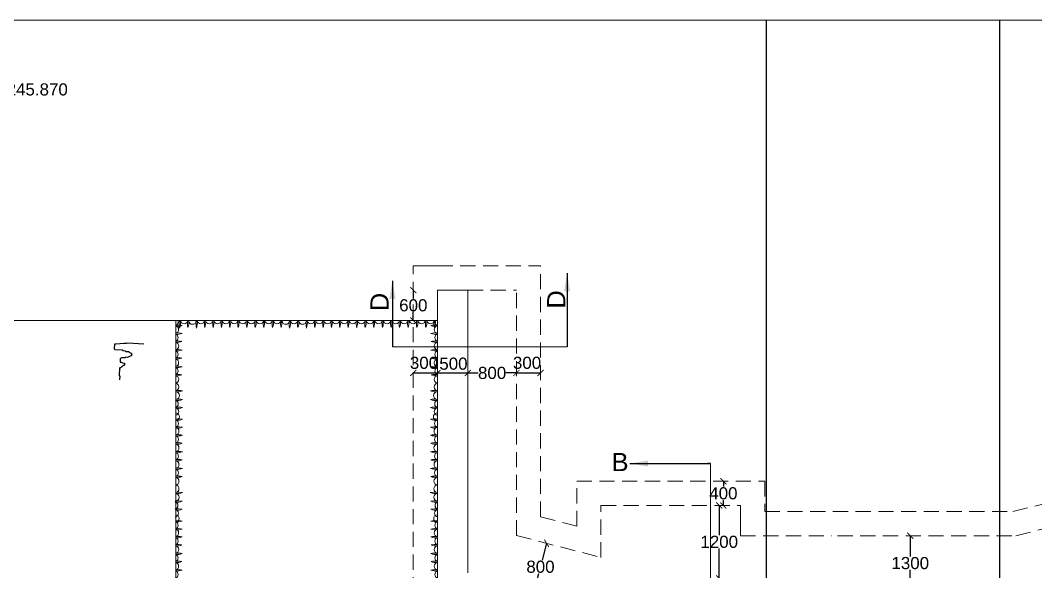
# Model space of a CAD drawing. Header units: feet. Extents: x 231797 to 1357550, y -93095 to 44152.
# Drawn here: x 243148.4 to 243316, y 17402.7 to 17493.6 of the extents above; entities that cross this region are included whole.
import ezdxf

# ---------------------------------------------------------------- set-up
doc = ezdxf.new("R2010")
doc.units = ezdxf.units.FT
doc.header["$LTSCALE"] = 2
doc.header["$MEASUREMENT"] = 0
doc.linetypes.add('ACAD_ISO02W100', pattern=[15, 12, -3])
doc.linetypes.add('DASHED', pattern=[0.75, 0.5, -0.25])
doc.styles.get("Standard").update_dxf_attribs({"font": 'arial.ttf'})
doc.dimstyles.new('200SC', dxfattribs={"dimtxt": 2, "dimasz": 1, "dimexe": 0.18, "dimexo": 0.0625, "dimgap": 0.09, "dimtad": 0, "dimtih": 1, "dimtoh": 1, "dimdec": 0, "dimlfac": 200, "dimzin": 0, "dimdsep": 46, "dimtxsty": 'Standard', "dimblk": 'ARCHTICK', "dimcen": 0.09, "dimse1": 1, "dimse2": 1, "dimclrd": 256, "dimclre": 5, "dimclrt": 256, "dimadec": 0, "dimazin": 0, "dimtfac": 1, "dimtdec": 0, "dimtofl": 0, "dimtmove": 0, "dimatfit": 3, "dimfxl": 1, "dimtolj": 1, "dimtzin": 0, "dimarcsym": 0})
doc.dimstyles.get("Standard").update_dxf_attribs({"dimtxt": 2, "dimasz": 3, "dimexe": 0.18, "dimexo": 0.0625, "dimgap": 0.09, "dimtad": 0, "dimtih": 1, "dimtoh": 1, "dimdec": 0, "dimlfac": 50, "dimzin": 0, "dimdsep": 46, "dimtxsty": 'Standard', "dimcen": 0.09, "dimclrd": 5, "dimclre": 5, "dimclrt": 6, "dimadec": 0, "dimazin": 0, "dimtfac": 1, "dimtdec": 0, "dimtofl": 0, "dimtmove": 0, "dimatfit": 3, "dimfxl": 1, "dimtolj": 1, "dimtzin": 0, "dimarcsym": 0})

# ---------------------------------------------------------------- blocks, each defined once
blk = doc.blocks.new('A$C717C14BF')
for p, q in [((0, 14.57), (6.64, 14.98)), ((6.64, 14.98), (7.19, 14.74)), ((7.19, 14.74), (8.25, 14.81)), ((8.25, 14.81), (11.47, 14.47)), ((11.47, 14.47), (12, 14.5)), ((12.12, 12.65), (11.87, 12.36)), ((12, 14.5), (12.12, 12.65)), ((5.56, 10.92), (5.02, 10.88)), ((5.02, 10.88), (5.09, 9.82)), ((5.09, 9.82), (5.64, 9.59)), ((5.8, 11.2), (5.56, 10.92)), ((5.64, 9.59), (6.18, 9.36)), ((6.07, 11.21), (5.8, 11.2)), ((6.32, 11.49), (6.07, 11.21)), ((6.18, 9.36), (6.73, 9.12)), ((7.38, 11.56), (6.32, 11.49)), ((6.73, 9.12), (7.53, 9.17)), ((7.63, 11.84), (7.38, 11.56)), ((7.53, 9.17), (7.81, 8.92)), ((8.43, 11.89), (7.63, 11.84)), ((7.81, 8.92), (9.14, 9)), ((8.94, 12.19), (8.43, 11.89)), ((11.87, 12.36), (8.94, 12.19)), ((9.14, 9), (9.42, 8.75)), ((9.42, 8.75), (9.7, 8.51)), ((9.7, 8.51), (9.78, 7.18)), ((8.74, 6.85), (7.94, 6.8)), ((7.94, 6.8), (7.99, 6)), ((7.99, 6), (8.27, 5.76)), ((8.27, 5.76), (8.53, 5.77)), ((8.53, 5.77), (8.82, 5.52)), ((9.25, 7.15), (8.74, 6.85)), ((8.82, 5.52), (9.1, 5.27)), ((9.1, 5.27), (9.66, 4.78)), ((9.78, 7.18), (9.25, 7.15)), ((9.66, 4.78), (9.93, 4.79)), ((9.93, 4.79), (10.12, 1.61)), ((10.12, 1.61), (9.86, 1.59)), ((9.86, 1.59), (9.95, 0))]:
    blk.add_line(p, q)
blk = doc.blocks.new('_ArchTick')
at = {"color": 0, "linetype": 'ByBlock', "const_width": 0.15}
blk.add_lwpolyline([(-0.5, -0.5), (0.5, 0.5)], dxfattribs=at)
blk = doc.blocks.new('*D169')
at = {"lineweight": -2, "ltscale": 0.25, "transparency": 16777216}
for p, q in [((243263.74, 17413.61), (243263.74, 17408.72)), ((243263.74, 17401.61), (243263.74, 17406.5))]:
    blk.add_line(p, q, dxfattribs=at)
at = {"layer": 'Defpoints', "color": 0, "ltscale": 0.25, "transparency": 16777216}
for p in [(243263.74, 17413.61), (243267.4, 17413.61), (243267.4, 17401.61)]:
    blk.add_point(p, dxfattribs=at)
at = {"lineweight": -2, "ltscale": 0.25, "transparency": 16777216}
for p, rotation in [((243263.74, 17413.61), 90), ((243263.74, 17401.61), 270)]:
    blk.add_blockref('_ArchTick', p, dxfattribs=dict(at, rotation=rotation))
at = {"lineweight": 13, "ltscale": 0.25, "transparency": 16777216, "insert": (243263.74, 17407.61), "char_height": 2, "attachment_point": 5}
blk.add_mtext('\\A1;1200', dxfattribs=at)
blk = doc.blocks.new('*D215')
at = {"lineweight": -2, "ltscale": 0.25, "transparency": 16777216}
for p, q in [((243235.26, 17407.37), (243234.54, 17404.61)), ((243233.25, 17399.63), (243233.97, 17402.39))]:
    blk.add_line(p, q, dxfattribs=at)
at = {"layer": 'Defpoints', "color": 0, "ltscale": 0.25, "transparency": 16777216}
for p in [(243235.26, 17407.37), (243235.26, 17407.37), (243233.25, 17399.63)]:
    blk.add_point(p, dxfattribs=at)
at = {"lineweight": -2, "ltscale": 0.25, "transparency": 16777216}
for p, rotation in [((243235.26, 17407.37), 75.4410756471608), ((243233.25, 17399.63), 255.4410756471608)]:
    blk.add_blockref('_ArchTick', p, dxfattribs=dict(at, rotation=rotation))
at = {"lineweight": 13, "ltscale": 0.25, "transparency": 16777216, "insert": (243234.25, 17403.5), "char_height": 2, "attachment_point": 5}
blk.add_mtext('\\A1;800', dxfattribs=at)
blk = doc.blocks.new('*D216')
at = {"lineweight": -2, "ltscale": 0.25, "transparency": 16777216}
for p, q in [((243222.27, 17435.46), (243223.98, 17435.46)), ((243230.27, 17435.46), (243228.57, 17435.46))]:
    blk.add_line(p, q, dxfattribs=at)
at = {"layer": 'Defpoints', "color": 0, "ltscale": 0.25, "transparency": 16777216}
for p in [(243222.27, 17435.46), (243230.27, 17435.46), (243230.27, 17435.46)]:
    blk.add_point(p, dxfattribs=at)
at = {"lineweight": -2, "ltscale": 0.25, "transparency": 16777216, "rotation": 180}
blk.add_blockref('_ArchTick', (243222.27, 17435.46), dxfattribs=at)
at = {"lineweight": -2, "ltscale": 0.25, "transparency": 16777216}
blk.add_blockref('_ArchTick', (243230.27, 17435.46), dxfattribs=at)
at = {"lineweight": 13, "ltscale": 0.25, "transparency": 16777216, "insert": (243226.27, 17435.46), "char_height": 2, "attachment_point": 5}
blk.add_mtext('\\A1;800', dxfattribs=at)
blk = doc.blocks.new('*D253')
at = {"lineweight": -2, "ltscale": 0.25, "transparency": 16777216}
for p, q in [((243213.27, 17449.11), (243213.27, 17447.72)), ((243213.27, 17444.11), (243213.27, 17445.5))]:
    blk.add_line(p, q, dxfattribs=at)
at = {"layer": 'Defpoints', "color": 0, "ltscale": 0.25, "transparency": 16777216}
for p in [(243213.27, 17449.11), (243217.27, 17449.11), (243217.27, 17444.11)]:
    blk.add_point(p, dxfattribs=at)
at = {"lineweight": -2, "ltscale": 0.25, "transparency": 16777216}
for p, rotation in [((243213.27, 17449.11), 90), ((243213.27, 17444.11), 270)]:
    blk.add_blockref('_ArchTick', p, dxfattribs=dict(at, rotation=rotation))
at = {"ltscale": 0.25, "transparency": 16777216, "insert": (243213.27, 17446.61), "char_height": 2, "attachment_point": 5}
blk.add_mtext('\\A1;600', dxfattribs=at)
blk = doc.blocks.new('*D254')
at = {"lineweight": -2, "ltscale": 0.25, "transparency": 16777216}
for p, q in [((243264.43, 17417.61), (243264.43, 17416.72)), ((243264.43, 17413.61), (243264.43, 17414.5))]:
    blk.add_line(p, q, dxfattribs=at)
at = {"layer": 'Defpoints', "color": 0, "ltscale": 0.25, "transparency": 16777216}
for p in [(243263.74, 17417.61), (243264.43, 17417.61), (243263.74, 17413.61)]:
    blk.add_point(p, dxfattribs=at)
at = {"lineweight": -2, "ltscale": 0.25, "transparency": 16777216}
for p, rotation in [((243264.43, 17417.61), 90), ((243264.43, 17413.61), 270)]:
    blk.add_blockref('_ArchTick', p, dxfattribs=dict(at, rotation=rotation))
at = {"ltscale": 0.25, "transparency": 16777216, "insert": (243264.43, 17415.61), "char_height": 2, "attachment_point": 5}
blk.add_mtext('\\A1;400', dxfattribs=at)
blk = doc.blocks.new('*D256')
at = {"linetype": 'ACAD_ISO02W100', "lineweight": -2, "ltscale": 0.25, "transparency": 16777216}
for p, q in [((243295.26, 17408.61), (243295.26, 17405.21)), ((243295.26, 17399.59), (243295.26, 17402.99))]:
    blk.add_line(p, q, dxfattribs=at)
at = {"layer": 'Defpoints', "color": 0, "linetype": 'ACAD_ISO02W100', "ltscale": 0.25, "transparency": 16777216}
for p in [(243296.8, 17408.61), (243295.26, 17399.59), (243296.8, 17399.59)]:
    blk.add_point(p, dxfattribs=at)
at = {"linetype": 'ACAD_ISO02W100', "lineweight": -2, "ltscale": 0.25, "transparency": 16777216}
for p, rotation in [((243295.26, 17408.61), 90), ((243295.26, 17399.59), 270)]:
    blk.add_blockref('_ArchTick', p, dxfattribs=dict(at, rotation=rotation))
at = {"linetype": 'ACAD_ISO02W100', "ltscale": 0.25, "transparency": 16777216, "insert": (243295.26, 17404.1), "char_height": 2, "attachment_point": 5}
blk.add_mtext('\\A1;1300', dxfattribs=at)

msp = doc.modelspace()

# ---------------------------------------------------------------- linework, layer by layer
at = {"color": 7, "lineweight": 13, "ltscale": 0.25}
for p, q in [((243078.6617, 17493.6177), (243446.7201, 17493.6177)), ((243213.2729, 17453.1104), (243217.2729, 17453.1104)), ((243217.2729, 17398.6104), (243217.2729, 17449.1104)), ((243217.2729, 17449.1104), (243222.2729, 17449.1104)), ((243222.2729, 17402.4777), (243222.2729, 17449.1104)), ((243217.2729, 17444.1104), (243079.1617, 17444.1104)), ((243174.0728, 17444.1104), (243174.0728, 17366.1104)), ((243238.6549, 17439.7751), (243209.8229, 17439.7526)), ((243262.3232, 17275.3138), (243262.3228, 17420.5312)), ((243267.2508, 17413.6104), (243267.2508, 17408.6104))]:
    msp.add_line(p, q, dxfattribs=at)
at = {"ltscale": 0.25}
for p, q in [((243271.5482, 17366.1104), (243271.5593, 17493.6177)), ((243310.0295, 17366.1104), (243310.0295, 17493.6177))]:
    msp.add_line(p, q, dxfattribs=at)
at = {"color": 7, "linetype": 'DASHED', "lineweight": 13, "ltscale": 2.5}
for p, q in [((243213.2729, 17395.5166), (243213.2729, 17453.1104)), ((243217.2729, 17453.1104), (243234.2729, 17453.1104)), ((243234.2729, 17411.7592), (243234.2729, 17453.1104)), ((243222.2729, 17449.1104), (243230.2729, 17449.1104)), ((243230.2729, 17408.6654), (243230.2729, 17449.1104)), ((243240.2256, 17417.6104), (243271.2508, 17417.6104)), ((243240.2256, 17410.2133), (243240.2256, 17417.6104)), ((243271.2508, 17417.6104), (243271.2508, 17412.6104)), ((243312.1798, 17412.6104), (243323.9853, 17415.5648)), ((243244.2256, 17413.6104), (243267.2508, 17413.6104)), ((243244.2256, 17405.0417), (243244.2256, 17413.6104)), ((243234.2729, 17411.7592), (243240.2256, 17410.2133)), ((243271.2508, 17412.6104), (243312.1798, 17412.6104)), ((243312.6727, 17408.6104), (243327.9853, 17412.4424)), ((243230.2729, 17408.6654), (243244.2256, 17405.0417)), ((243267.2508, 17408.6104), (243282.3, 17408.6104)), ((243283.2609, 17408.6104), (243312.6727, 17408.6104))]:
    msp.add_line(p, q, dxfattribs=at)
at = {"color": 7, "lineweight": 13}
for centre, radius, start, end in [((243173.9207, 17442.6277), 0.6311, 278.631489, 82.000461), ((243174.5456, 17444.5782), 1.4322, 248.27925, 295.009867), ((243173.8383, 17443.9058), 0.6311, 286.312356, 18.912466), ((243174.5343, 17440.6966), 2.6547, 76.562353, 101.268069), ((243177.2956, 17443.4812), 2.6547, 168.079016, 193.437647), ((243172.2117, 17443.7567), 2.6547, 340.359369, 5.900146), ((243175.4405, 17444.1953), 0.6311, 187.999539, 352.000461), ((243178.6635, 17443.5621), 2.6547, 168.079016, 193.437647), ((243173.5796, 17443.8375), 2.6547, 340.359369, 5.900146), ((243176.8567, 17444.1204), 0.6311, 187.999539, 352.000461), ((243180.0791, 17443.4842), 2.6547, 168.079016, 193.437647), ((243174.9952, 17443.7597), 2.6547, 340.359369, 5.900146), ((243178.2239, 17444.1982), 0.6311, 187.999539, 352.000461), ((243181.4464, 17443.5621), 2.6547, 168.079016, 193.437647), ((243176.3624, 17443.8375), 2.6547, 340.359369, 5.900146), ((243179.6013, 17444.1982), 0.6311, 187.999539, 352.000461), ((243182.8237, 17443.5621), 2.6547, 168.079016, 193.437647), ((243177.7398, 17443.8375), 2.6547, 340.359369, 5.900146), ((243180.9786, 17444.1982), 0.6311, 187.999539, 352.000461), ((243184.2011, 17443.5621), 2.6547, 168.079016, 193.437647), ((243179.1171, 17443.8375), 2.6547, 340.359369, 5.900146), ((243182.356, 17444.1982), 0.6311, 187.999539, 352.000461), ((243185.5784, 17443.5621), 2.6547, 168.079016, 193.437647), ((243180.4945, 17443.8375), 2.6547, 340.359369, 5.900146), ((243183.7333, 17444.1982), 0.6311, 187.999539, 352.000461), ((243186.9557, 17443.5621), 2.6547, 168.079016, 193.437647), ((243181.8718, 17443.8375), 2.6547, 340.359369, 5.900146), ((243185.1374, 17444.1982), 0.6311, 187.999539, 352.000461), ((243188.3598, 17443.5621), 2.6547, 168.079016, 193.437647), ((243183.2759, 17443.8375), 2.6547, 340.359369, 5.900146), ((243186.5472, 17444.1969), 0.6311, 187.999539, 352.000461), ((243189.7696, 17443.5608), 2.6547, 168.079016, 193.437647), ((243184.6857, 17443.8362), 2.6547, 340.359369, 5.900146), ((243187.9513, 17444.1969), 0.6311, 187.999539, 352.000461), ((243191.1737, 17443.5608), 2.6547, 168.079016, 193.437647), ((243186.0898, 17443.8362), 2.6547, 340.359369, 5.900146), ((243189.4012, 17444.1982), 0.6311, 187.999539, 352.000461), ((243192.6237, 17443.5621), 2.6547, 168.079016, 193.437647), ((243187.5397, 17443.8375), 2.6547, 340.359369, 5.900146), ((243190.8053, 17444.1982), 0.6311, 187.999539, 352.000461), ((243194.0278, 17443.5621), 2.6547, 168.079016, 193.437647), ((243188.9438, 17443.8375), 2.6547, 340.359369, 5.900146), ((243192.2209, 17444.1204), 0.6311, 187.999539, 352.000461), ((243195.4433, 17443.4842), 2.6547, 168.079016, 193.437647), ((243190.3594, 17443.7597), 2.6547, 340.359369, 5.900146), ((243193.5882, 17444.1982), 0.6311, 187.999539, 352.000461), ((243196.8112, 17443.565), 2.6547, 168.079016, 193.437647), ((243191.7273, 17443.8405), 2.6547, 340.359369, 5.900146), ((243195.0044, 17444.1234), 0.6311, 187.999539, 352.000461), ((243198.2268, 17443.4872), 2.6547, 168.079016, 193.437647), ((243193.1429, 17443.7627), 2.6547, 340.359369, 5.900146), ((243196.3717, 17444.2012), 0.6311, 187.999539, 352.000461), ((243199.5941, 17443.565), 2.6547, 168.079016, 193.437647), ((243194.5102, 17443.8405), 2.6547, 340.359369, 5.900146), ((243197.749, 17444.2012), 0.6311, 187.999539, 352.000461), ((243200.9714, 17443.565), 2.6547, 168.079016, 193.437647), ((243195.8875, 17443.8405), 2.6547, 340.359369, 5.900146), ((243199.1264, 17444.2012), 0.6311, 187.999539, 352.000461), ((243202.3488, 17443.565), 2.6547, 168.079016, 193.437647), ((243197.2648, 17443.8405), 2.6547, 340.359369, 5.900146), ((243200.5037, 17444.2012), 0.6311, 187.999539, 352.000461), ((243203.7261, 17443.565), 2.6547, 168.079016, 193.437647), ((243198.6422, 17443.8405), 2.6547, 340.359369, 5.900146), ((243201.881, 17444.2012), 0.6311, 187.999539, 352.000461), ((243205.1035, 17443.565), 2.6547, 168.079016, 193.437647), ((243200.0195, 17443.8405), 2.6547, 340.359369, 5.900146), ((243203.2851, 17444.2012), 0.6311, 187.999539, 352.000461), ((243206.5076, 17443.565), 2.6547, 168.079016, 193.437647), ((243201.4236, 17443.8405), 2.6547, 340.359369, 5.900146), ((243204.6949, 17444.1999), 0.6311, 187.999539, 352.000461), ((243207.9174, 17443.5637), 2.6547, 168.079016, 193.437647), ((243202.8334, 17443.8392), 2.6547, 340.359369, 5.900146), ((243206.099, 17444.1999), 0.6311, 187.999539, 352.000461), ((243209.3215, 17443.5637), 2.6547, 168.079016, 193.437647), ((243204.2375, 17443.8392), 2.6547, 340.359369, 5.900146), ((243207.549, 17444.2012), 0.6311, 187.999539, 352.000461), ((243210.7714, 17443.565), 2.6547, 168.079016, 193.437647), ((243205.6874, 17443.8405), 2.6547, 340.359369, 5.900146), ((243208.9531, 17444.2012), 0.6311, 187.999539, 352.000461), ((243212.1755, 17443.565), 2.6547, 168.079016, 193.437647), ((243207.0915, 17443.8405), 2.6547, 340.359369, 5.900146), ((243210.3629, 17444.1999), 0.6311, 187.999539, 352.000461), ((243213.5853, 17443.5637), 2.6547, 168.079016, 193.437647), ((243208.5013, 17443.8392), 2.6547, 340.359369, 5.900146), ((243211.767, 17444.1999), 0.6311, 187.999539, 352.000461), ((243214.9894, 17443.5637), 2.6547, 168.079016, 193.437647), ((243209.9054, 17443.8392), 2.6547, 340.359369, 5.900146), ((243213.234, 17444.2012), 0.6311, 187.999539, 352.000461), ((243216.4564, 17443.565), 2.6547, 168.079016, 193.437647), ((243211.3725, 17443.8405), 2.6547, 340.359369, 5.900146), ((243214.6381, 17444.2012), 0.6311, 187.999539, 352.000461), ((243220.2341, 17443.8507), 4.9677, 176.98143, 190.480839), ((243212.8473, 17443.8394), 2.6547, 340.359369, 5.900146), ((243216.113, 17444.1995), 0.6311, 187.999539, 352.000461), ((243216.7542, 17440.6966), 2.6547, 78.731931, 103.437647), ((243216.7429, 17444.5782), 1.4322, 244.990133, 291.72075), ((243219.3354, 17443.5634), 2.6547, 168.079016, 193.437647), ((243217.3678, 17442.6277), 0.6311, 97.999539, 261.368511), ((243214.2515, 17443.8388), 2.6547, 340.359369, 5.900146), ((243217.4502, 17443.9058), 0.6311, 161.087534, 253.687644), ((243173.8421, 17441.2919), 0.6311, 285.919225, 74.064646), ((243174.2628, 17444.4854), 2.6547, 264.651817, 289.640631), ((243174.5383, 17439.4014), 2.6547, 76.562353, 101.359641), ((243216.7502, 17439.4014), 2.6547, 78.640359, 103.437647), ((243217.0257, 17444.4854), 2.6547, 250.359369, 275.348183), ((243217.4464, 17441.2919), 0.6311, 105.935354, 254.080775), ((243173.9246, 17439.8851), 0.6311, 278.234193, 81.749677), ((243174.4783, 17438.0695), 2.6547, 76.562353, 100.046009), ((243174.2028, 17443.1534), 2.6547, 265.946903, 289.640631), ((243216.8102, 17438.0695), 2.6547, 79.953991, 103.437647), ((243217.0857, 17443.1534), 2.6547, 250.359369, 274.053097), ((243217.3639, 17439.8851), 0.6311, 98.250323, 261.765807), ((243173.8727, 17438.5176), 0.5973, 283.758547, 76.225323), ((243174.5343, 17436.6572), 2.6547, 76.562353, 101.281352), ((243174.2588, 17441.7411), 2.6547, 264.728911, 289.640631), ((243216.7542, 17436.6572), 2.6547, 78.718648, 103.437647), ((243217.0297, 17441.7411), 2.6547, 250.359369, 275.271089), ((243217.4158, 17438.5176), 0.5973, 103.774677, 256.241453), ((243173.9207, 17437.1408), 0.6311, 278.560578, 81.423293), ((243174.5383, 17433.9145), 2.6547, 76.562353, 101.376644), ((243174.2628, 17438.9985), 2.6547, 264.635075, 289.640631), ((243174.4743, 17435.3252), 2.6547, 76.562353, 99.968057), ((243174.1989, 17440.4092), 2.6547, 266.023855, 289.640631), ((243216.7502, 17433.9145), 2.6547, 78.623356, 103.437647), ((243217.0257, 17438.9985), 2.6547, 250.359369, 275.364925), ((243216.8142, 17435.3252), 2.6547, 80.031943, 103.437647), ((243217.0896, 17440.4092), 2.6547, 250.359369, 273.976145), ((243217.3678, 17437.1408), 0.6311, 98.576707, 261.439422), ((243173.9246, 17434.3982), 0.6311, 278.163355, 81.820516), ((243173.8771, 17435.7746), 0.5969, 283.300811, 76.683059), ((243174.4783, 17432.5826), 2.6547, 76.562353, 100.062938), ((243174.2028, 17437.6665), 2.6547, 265.930192, 289.640631), ((243216.8102, 17432.5826), 2.6547, 79.937062, 103.437647), ((243217.0857, 17437.6665), 2.6547, 250.359369, 274.069808), ((243217.3639, 17434.3982), 0.6311, 98.179484, 261.836645), ((243217.4114, 17435.7746), 0.5969, 103.316941, 256.699189), ((243173.9264, 17433.1484), 0.6311, 278.631489, 82.000461), ((243217.3621, 17433.1484), 0.6311, 97.999539, 261.368511), ((243174.544, 17429.9221), 2.6547, 76.562353, 101.359641), ((243174.2685, 17435.0061), 2.6547, 264.651817, 289.640631), ((243174.0367, 17431.7328), 0.6311, 277.999539, 82.000461), ((243216.7445, 17429.9221), 2.6547, 78.640359, 103.437647), ((243217.02, 17435.0061), 2.6547, 250.359369, 275.348183), ((243217.2518, 17431.7328), 0.6311, 97.999539, 262.000461), ((243173.8557, 17430.3782), 0.6311, 286.312356, 73.671514), ((243174.5517, 17427.169), 2.6547, 76.562353, 101.268069), ((243174.2764, 17433.5717), 2.6547, 264.741991, 289.640631), ((243174.5519, 17428.4877), 2.6547, 76.562353, 101.268069), ((243216.7366, 17428.4877), 2.6547, 78.731931, 103.437647), ((243217.0121, 17433.5717), 2.6547, 250.359369, 275.258009), ((243216.7368, 17427.169), 2.6547, 78.731931, 103.437647), ((243217.4328, 17430.3782), 0.6311, 106.328486, 253.687644), ((243173.9381, 17429.1001), 0.6311, 278.631489, 82.000461), ((243174.563, 17431.0506), 1.4322, 248.27925, 295.009867), ((243174.0711, 17428.245), 0.6311, 277.999539, 82.000461), ((243216.7255, 17431.0506), 1.4322, 244.990133, 291.72075), ((243217.2174, 17428.245), 0.6311, 97.999539, 262.000461), ((243217.3504, 17429.1001), 0.6311, 97.999539, 261.368511), ((243173.9724, 17425.8481), 0.6311, 278.631489, 82.000461), ((243173.89, 17427.1263), 0.6311, 286.312356, 73.671514), ((243174.586, 17423.9171), 2.6547, 76.562353, 101.268069), ((243174.5973, 17427.7987), 1.4322, 248.27925, 295.009867), ((243174.5862, 17425.2358), 2.6547, 76.562353, 101.268069), ((243174.3107, 17430.3198), 2.6547, 264.741991, 289.640631), ((243216.7023, 17425.2358), 2.6547, 78.731931, 103.437647), ((243216.9778, 17430.3198), 2.6547, 250.359369, 275.258009), ((243216.7025, 17423.9171), 2.6547, 78.731931, 103.437647), ((243216.6912, 17427.7987), 1.4322, 244.990133, 291.72075), ((243217.3161, 17425.8481), 0.6311, 97.999539, 261.368511), ((243217.3985, 17427.1263), 0.6311, 106.328486, 253.687644), ((243173.8938, 17424.5123), 0.6311, 285.919225, 74.064646), ((243174.59, 17422.6219), 2.6547, 76.562353, 101.359641), ((243174.3145, 17427.7058), 2.6547, 264.651817, 289.640631), ((243216.6985, 17422.6219), 2.6547, 78.640359, 103.437647), ((243216.974, 17427.7058), 2.6547, 250.359369, 275.348183), ((243217.3947, 17424.5123), 0.6311, 105.935354, 254.080775), ((243173.9763, 17423.1055), 0.6311, 278.234193, 81.749677), ((243174.53, 17421.2899), 2.6547, 76.562353, 100.046009), ((243174.2545, 17426.3738), 2.6547, 265.946903, 289.640631), ((243216.7585, 17421.2899), 2.6547, 79.953991, 103.437647), ((243217.034, 17426.3738), 2.6547, 250.359369, 274.053097), ((243217.3122, 17423.1055), 0.6311, 98.250323, 261.765807), ((243173.9245, 17421.738), 0.5973, 283.758547, 76.225323), ((243174.5861, 17419.8776), 2.6547, 76.562353, 101.281352), ((243174.3106, 17424.9616), 2.6547, 264.728911, 289.640631), ((243216.7024, 17419.8776), 2.6547, 78.718648, 103.437647), ((243216.9779, 17424.9616), 2.6547, 250.359369, 275.271089), ((243217.364, 17421.738), 0.5973, 103.774677, 256.241453), ((243173.9724, 17420.3613), 0.6311, 278.560578, 81.423293), ((243174.59, 17417.135), 2.6547, 76.562353, 101.376644), ((243174.5261, 17418.5457), 2.6547, 76.562353, 99.968057), ((243174.2506, 17423.6296), 2.6547, 266.023855, 289.640631), ((243216.6985, 17417.135), 2.6547, 78.623356, 103.437647), ((243216.7624, 17418.5457), 2.6547, 80.031943, 103.437647), ((243217.0379, 17423.6296), 2.6547, 250.359369, 273.976145), ((243217.3161, 17420.3613), 0.6311, 98.576707, 261.439422), ((243173.9763, 17417.6186), 0.6311, 278.163355, 81.820516), ((243174.2545, 17420.887), 2.6547, 265.930192, 289.640631), ((243173.9288, 17418.995), 0.5969, 283.300811, 76.683059), ((243174.53, 17415.803), 2.6547, 76.562353, 100.062938), ((243174.3145, 17422.2189), 2.6547, 264.635075, 289.640631), ((243216.974, 17422.2189), 2.6547, 250.359369, 275.364925), ((243216.7585, 17415.803), 2.6547, 79.937062, 103.437647), ((243217.034, 17420.887), 2.6547, 250.359369, 274.069808), ((243217.3122, 17417.6186), 0.6311, 98.179484, 261.836645), ((243217.3597, 17418.995), 0.5969, 103.316941, 256.699189), ((243173.9781, 17416.3689), 0.6311, 278.631489, 82.000461), ((243217.3104, 17416.3689), 0.6311, 97.999539, 261.368511), ((243174.5957, 17413.1426), 2.6547, 76.562353, 101.359641), ((243174.3203, 17418.2265), 2.6547, 264.651817, 289.640631), ((243173.985, 17414.9584), 0.6311, 277.999539, 82.000461), ((243216.6928, 17413.1426), 2.6547, 78.640359, 103.437647), ((243216.9682, 17418.2265), 2.6547, 250.359369, 275.348183), ((243217.3035, 17414.9584), 0.6311, 97.999539, 262.000461), ((243173.804, 17413.6038), 0.6311, 286.312356, 73.671514), ((243174.5, 17410.3946), 2.6547, 76.562353, 101.268069), ((243174.5001, 17411.7133), 2.6547, 76.562353, 101.268069), ((243174.2247, 17416.7973), 2.6547, 264.741991, 289.640631), ((243216.7884, 17411.7133), 2.6547, 78.731931, 103.437647), ((243217.0638, 17416.7973), 2.6547, 250.359369, 275.258009), ((243216.7885, 17410.3946), 2.6547, 78.731931, 103.437647), ((243217.4845, 17413.6038), 0.6311, 106.328486, 253.687644), ((243173.8863, 17412.3257), 0.6311, 278.631489, 82.000461), ((243174.5113, 17414.2762), 1.4322, 248.27925, 295.009867), ((243174.0193, 17411.4706), 0.6311, 277.999539, 82.000461), ((243216.7772, 17414.2762), 1.4322, 244.990133, 291.72075), ((243217.2692, 17411.4706), 0.6311, 97.999539, 262.000461), ((243217.4022, 17412.3257), 0.6311, 97.999539, 261.368511), ((243173.9207, 17409.0738), 0.6311, 278.631489, 82.000461), ((243174.5456, 17411.0243), 1.4322, 248.27925, 295.009867), ((243173.8383, 17410.3519), 0.6311, 286.312356, 73.671514), ((243174.5343, 17407.1427), 2.6547, 76.562353, 101.268069), ((243174.5345, 17408.4614), 2.6547, 76.562353, 101.268069), ((243174.259, 17413.5454), 2.6547, 264.741991, 289.640631), ((243216.754, 17408.4614), 2.6547, 78.731931, 103.437647), ((243217.0295, 17413.5454), 2.6547, 250.359369, 275.258009), ((243216.7542, 17407.1427), 2.6547, 78.731931, 103.437647), ((243216.7429, 17411.0243), 1.4322, 244.990133, 291.72075), ((243217.3678, 17409.0738), 0.6311, 97.999539, 261.368511), ((243217.4502, 17410.3519), 0.6311, 106.328486, 253.687644), ((243173.8421, 17407.738), 0.6311, 285.919225, 74.064646), ((243174.2628, 17410.9314), 2.6547, 264.651817, 289.640631), ((243174.5383, 17405.8475), 2.6547, 76.562353, 101.359641), ((243216.7502, 17405.8475), 2.6547, 78.640359, 103.437647), ((243217.0257, 17410.9314), 2.6547, 250.359369, 275.348183), ((243217.4464, 17407.738), 0.6311, 105.935354, 254.080775), ((243173.9246, 17406.3311), 0.6311, 278.234193, 81.749677), ((243174.4783, 17404.5155), 2.6547, 76.562353, 100.046009), ((243174.2028, 17409.5995), 2.6547, 265.946903, 289.640631), ((243216.8102, 17404.5155), 2.6547, 79.953991, 103.437647), ((243217.0857, 17409.5995), 2.6547, 250.359369, 274.053097), ((243217.3639, 17406.3311), 0.6311, 98.250323, 261.765807), ((243173.8727, 17404.9636), 0.5973, 283.758547, 76.225323), ((243174.5343, 17403.1032), 2.6547, 76.562353, 101.281352), ((243174.2588, 17408.1872), 2.6547, 264.728911, 289.640631), ((243216.7542, 17403.1032), 2.6547, 78.718648, 103.437647), ((243217.0297, 17408.1872), 2.6547, 250.359369, 275.271089), ((243217.4158, 17404.9636), 0.5973, 103.774677, 256.241453), ((243173.9207, 17403.5869), 0.6311, 278.560578, 81.423293), ((243174.5383, 17400.3606), 2.6547, 76.562353, 101.376644), ((243174.4743, 17401.7713), 2.6547, 76.562353, 99.968057), ((243174.1989, 17406.8552), 2.6547, 266.023855, 289.640631), ((243216.7502, 17400.3606), 2.6547, 78.623356, 103.437647), ((243216.8142, 17401.7713), 2.6547, 80.031943, 103.437647), ((243217.0896, 17406.8552), 2.6547, 250.359369, 273.976145), ((243217.3678, 17403.5869), 0.6311, 98.576707, 261.439422), ((243173.8771, 17402.2206), 0.5969, 283.300811, 76.683059), ((243174.2628, 17405.4445), 2.6547, 264.635075, 289.640631), ((243217.0257, 17405.4445), 2.6547, 250.359369, 275.364925), ((243217.4114, 17402.2206), 0.5969, 103.316941, 256.699189)]:
    msp.add_arc(centre, radius, start, end, dxfattribs=at)

# ---------------------------------------------------------------- block references
at = {"color": 7, "lineweight": 13, "xscale": -0.403450272831833, "yscale": 0.4034502728100051, "zscale": 0.4034502728138903}
msp.add_blockref('A$C717C14BF', (243168.8237, 17434.3534), dxfattribs=at)

# ---------------------------------------------------------------- texts
at = {"color": 7, "lineweight": 13}
for p in [(243209.1948, 17445.6546), (243238.3465, 17446.079)]:
    msp.add_text('D', height=3, rotation=90.028343, dxfattribs=at).set_placement(p)
msp.add_text('B', height=3, dxfattribs=at).set_placement((243245.9918, 17419.2725))
at = {"color": 7, "lineweight": 13, "insert": (243147.2197, 17482.2114), "char_height": 2, "attachment_point": 5}
msp.add_mtext('AGL +245.870', dxfattribs=at)

# ---------------------------------------------------------------- dimensions: what is measured, and where the dimension line sits
at = {"ltscale": 0.25}
for p1, p2, distance, text, picture, middle in [((243217.2729, 17444.1104), (243217.2729, 17449.1104), 4, '600', '*D253', (243213.2729, 17446.6104)), ((243263.7432, 17413.6104), (243263.7432, 17417.6104), -0.6891, '400', '*D254', (243264.4323, 17415.6104))]:
    dim = msp.add_aligned_dim(p1=p1, p2=p2, distance=distance, text=text, dimstyle='200SC', dxfattribs=at)
    dim.commit()
    dim.dimension.update_dxf_attribs({"geometry": picture, "text_midpoint": middle})
at = {"color": 7, "lineweight": 13, "ltscale": 0.25}
for base, p1, p2, location, text in [((243217.2729, 17435.4623), (243213.2729, 17435.4623), (243217.2729, 17435.4623), (243215.034, 17437.1272), '300'), ((243222.2729, 17435.4623), (243217.2729, 17435.4623), (243222.2729, 17435.4623), (243219.8879, 17436.9854), '500'), ((243234.2729, 17435.4623), (243230.2729, 17435.4623), (243234.2729, 17435.4623), (243232.034, 17437.1272), '300')]:
    msp.add_linear_dim(base=base, p1=p1, p2=p2, location=location, text=text, dimstyle='200SC', override={"dimtmove": 2}, dxfattribs=at).render()
dim = msp.add_linear_dim(base=(243230.2729, 17435.4623), p1=(243222.2729, 17435.4623), p2=(243230.2729, 17435.4623), dimstyle='200SC', override={"dimlfac": 100}, dxfattribs=at)
dim.commit()
dim.dimension.update_dxf_attribs({"geometry": '*D216', "text_midpoint": (243226.2729, 17435.4623)})
dim = msp.add_linear_dim(base=(243263.7432, 17413.6104), p1=(243267.3952, 17401.6104), p2=(243267.3952, 17413.6104), angle=90, text='1200', dimstyle='200SC', dxfattribs=at)
dim.commit()
dim.dimension.update_dxf_attribs({"geometry": '*D169', "text_midpoint": (243263.7432, 17407.6104)})
dim = msp.add_aligned_dim(p1=(243233.2492, 17399.627), p2=(243235.2603, 17407.3701), distance=0, dimstyle='200SC', override={"dimlfac": 100}, dxfattribs=at)
dim.commit()
dim.dimension.update_dxf_attribs({"geometry": '*D215', "text_midpoint": (243234.2548, 17403.4986)})
at = {"linetype": 'ACAD_ISO02W100', "ltscale": 0.25}
dim = msp.add_aligned_dim(p1=(243296.8042, 17408.6104), p2=(243296.8042, 17399.5873), distance=-1.5427, text='1300', dimstyle='200SC', dxfattribs=at)
dim.commit()
dim.dimension.update_dxf_attribs({"geometry": '*D256', "text_midpoint": (243295.2614, 17404.0989)})

# ---------------------------------------------------------------- leaders
at = {"color": 7, "lineweight": 13, "ltscale": 0.25}
for points in [[(243238.6436, 17451.9014), (243238.6549, 17439.7751), (243238.6548, 17439.7751)], [(243209.8122, 17450.6836), (243209.8229, 17439.8649), (243209.8229, 17439.7526)], [(243248.9978, 17420.5365), (243262.3229, 17420.5312), (243261.878, 17420.5313)]]:
    msp.add_leader(points, dimstyle='Standard', override={"dimgap": 0.09, "dimtad": 0, "dimclrd": 256}, dxfattribs=at)

doc.saveas('drawing.dxf')
